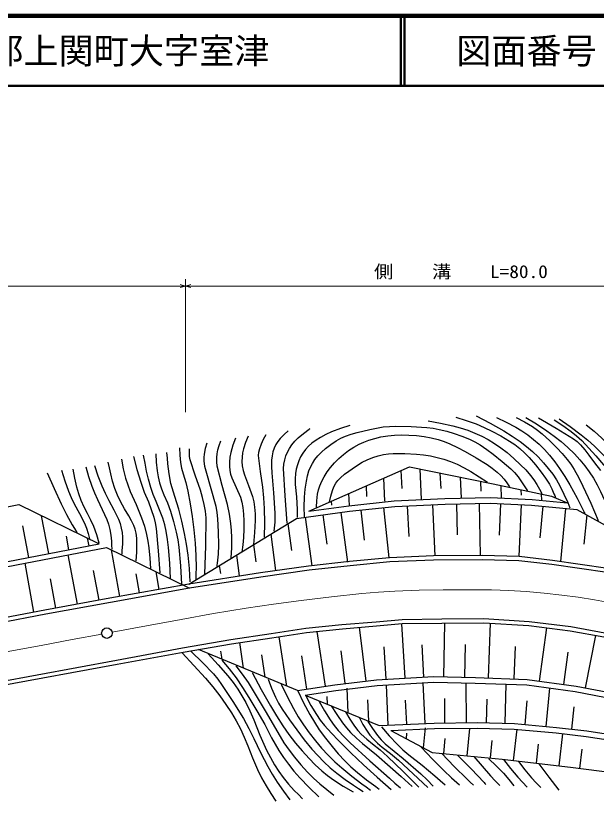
# Model space of a CAD drawing. Units: millimetres, scale not verified. Extents: x 40000 to 680000, y 20000 to 380000.
# Drawn here: x 453933 to 536550, y 268179 to 380000 of the extents above; entities that cross this region are included whole.
import ezdxf
from ezdxf.enums import TextEntityAlignment as Align

# ---------------------------------------------------------------- set-up
doc = ezdxf.new("R2010")
doc.units = ezdxf.units.MM
doc.header["$LTSCALE"] = 1000
doc.linetypes.add('CHAIN', pattern=[18.5, 12, -1.5, 3.5, -1.5])
for name, color, linetype, lineweight in [('M-BGD', 7, 'Continuous', 25), ('M-BMK', 2, 'CHAIN', 13), ('M-BMK-SRVR', 3, 'Continuous', 25), ('M-STR-HTXT', 7, 'Continuous', 13), ('M-TTL', 2, 'Continuous', 140), ('M-TTL-LINE', 7, 'Continuous', 50)]:
    doc.layers.add(name, color=color, linetype=linetype, lineweight=lineweight)
doc.layers.add('M-TTL-TXT', color=7, linetype='Continuous')
doc.styles.add('ＭＳ ゴシック', font='')
doc.styles.get('ＭＳ ゴシック').set_extended_font_data('MS Gothic')

msp = doc.modelspace()

# ---------------------------------------------------------------- linework, layer by layer
at = {"layer": 'M-BGD'}
for p, q in [((495647, 309487), (509986, 315794)), ((509986, 315794), (521893, 313364)), ((511427, 315495), (511623, 311117)), ((508746, 315249), (508860, 312698)), ((514308, 314896), (514406, 312705)), ((517189, 314297), (517322, 311337)), ((506265, 314157), (506412, 310876)), ((520071, 313698), (520133, 312316)), ((521893, 313364), (530155, 311602)), ((522952, 313099), (523029, 311376)), ((503784, 313066), (503850, 311579)), ((525833, 312501), (525867, 311739)), ((498822, 310884), (498847, 310325)), ((501303, 311975), (501378, 310298)), ((501337, 310253), (507807, 310946)), ((507807, 310946), (515011, 311269)), ((515011, 311269), (521482, 311408)), ((521482, 311408), (527412, 311130)), ((527412, 311130), (532404, 310655)), ((528715, 311902), (528754, 311034)), ((530155, 311602), (532404, 310655)), ((438101, 307240), (454360, 310403)), ((454360, 310403), (465790, 304811)), ((495647, 309487), (501337, 310253)), ((501433, 309459), (507868, 310148)), ((506259, 309976), (507025, 302828)), ((507868, 310148), (515038, 310470)), ((509660, 310229), (509856, 305873)), ((513245, 310389), (513571, 303125)), ((515038, 310470), (521472, 310608)), ((516646, 310504), (516741, 306088)), ((519864, 310573), (520022, 303163)), ((521472, 310608), (527355, 310332)), ((522943, 310539), (522734, 306072)), ((525884, 310401), (525538, 303003)), ((527355, 310332), (533800, 309719)), ((528967, 310179), (528540, 305693)), ((532189, 309872), (531469, 302303)), ((458666, 303430), (457624, 308806)), ((493887, 308443), (501433, 309459)), ((497660, 308951), (498224, 304761)), ((500175, 309289), (501126, 302226)), ((503042, 309631), (503500, 305352)), ((533800, 309719), (539389, 306621)), ((535198, 308944), (534802, 304783)), ((478573, 299108), (493887, 308443)), ((492666, 307699), (493178, 303895)), ((495145, 308612), (496073, 301710)), ((455817, 302877), (454941, 307392)), ((461515, 303982), (461140, 305918)), ((464365, 304534), (464156, 305610)), ((490224, 306210), (490923, 301015)), ((424782, 296148), (466833, 304300)), ((425898, 297077), (465790, 304811)), ((466833, 304300), (478672, 298516)), ((487781, 304721), (488111, 302274)), ((462711, 296232), (461418, 303250)), ((468733, 297336), (467541, 303954)), ((485339, 303232), (485740, 300249)), ((513390, 303124), (507130, 302839)), ((520295, 303164), (513390, 303124)), ((525593, 303001), (520295, 303164)), ((456534, 295095), (455257, 302056)), ((501443, 302311), (495599, 301662)), ((507130, 302839), (501443, 302311)), ((507172, 302240), (501504, 301714)), ((513406, 302524), (507172, 302240)), ((520288, 302564), (513406, 302524)), ((525550, 302402), (520288, 302564)), ((530229, 301876), (525550, 302402)), ((530306, 302471), (525593, 303001)), ((538197, 301332), (530306, 302471)), ((465789, 296799), (465010, 301027)), ((474356, 298348), (473906, 300844)), ((482897, 301744), (483051, 300600)), ((495599, 301662), (488745, 300688)), ((495675, 301066), (488833, 300095)), ((501504, 301714), (495675, 301066)), ((538083, 300743), (530229, 301876)), ((459633, 295665), (458861, 299859)), ((471545, 297842), (471052, 300576)), ((488745, 300688), (478573, 299108)), ((488833, 300095), (478672, 298516)), ((478573, 299108), (467328, 297082)), ((478672, 298516), (467435, 296492)), ((467328, 297082), (458094, 295381)), ((467435, 296492), (458205, 294792)), ((458094, 295381), (449231, 293682)), ((458205, 294792), (449340, 293092)), ((508905, 294063), (514568, 294144)), ((514568, 294144), (520559, 294185)), ((520559, 294185), (526996, 293780)), ((495222, 292808), (500363, 293334)), ((500363, 293334), (505221, 293739)), ((500419, 292737), (505272, 293141)), ((505221, 293739), (508905, 294063)), ((505272, 293141), (508936, 293463)), ((509331, 285698), (508902, 293461)), ((508936, 293463), (514574, 293544)), ((514574, 293544), (520542, 293584)), ((514876, 285894), (515019, 293547)), ((520542, 293584), (526940, 293182)), ((521200, 285740), (521495, 293524)), ((526940, 293182), (532855, 292458)), ((526996, 293780), (532946, 293051)), ((532946, 293051), (537764, 292160)), ((484535, 291189), (490283, 292039)), ((490283, 292039), (495222, 292808)), ((490373, 291446), (495299, 292213)), ((495299, 292213), (500419, 292737)), ((498030, 284544), (496826, 292369)), ((503799, 285293), (502860, 292945)), ((528465, 285293), (529504, 292868)), ((532855, 292458), (537637, 291574)), ((477653, 290015), (484535, 291189)), ((484629, 290596), (490373, 291446)), ((486368, 287118), (485808, 290758)), ((492510, 284569), (491429, 291597)), ((535020, 284319), (536463, 291791)), ((468266, 288274), (477653, 290015)), ((477758, 289424), (484629, 290596)), ((494046, 283931), (479922, 289793)), ((506630, 285549), (506375, 290158)), ((512032, 285847), (511778, 290440)), ((517864, 285838), (517950, 290476)), ((524887, 285601), (525061, 290216)), ((468375, 287684), (477758, 289424)), ((483297, 288392), (483118, 289560)), ((489439, 285843), (488947, 289044)), ((495374, 284136), (494645, 288875)), ((500838, 284930), (500268, 289582)), ((531936, 284817), (532563, 289388)), ((443167, 283659), (468266, 288274)), ((443277, 283069), (468375, 287684)), ((499358, 284748), (505279, 285475)), ((505279, 285475), (513382, 285922)), ((513382, 285922), (519357, 285810)), ((519357, 285810), (526730, 285531)), ((526730, 285531), (533672, 284579)), ((494046, 283931), (499358, 284748)), ((499468, 283956), (505350, 284677)), ((501241, 280781), (501085, 284281)), ((505350, 284677), (513397, 285121)), ((506957, 279026), (506702, 284752)), ((512181, 279259), (511922, 285040)), ((513397, 285121), (519335, 285010)), ((518084, 279359), (518033, 285035)), ((519335, 285010), (526660, 284733)), ((523602, 279289), (523719, 284844)), ((526660, 284733), (533541, 283789)), ((529412, 278842), (529921, 284286)), ((533672, 284579), (541760, 283017)), ((495139, 283290), (499468, 283956)), ((495139, 283290), (505652, 278968)), ((498301, 281990), (498251, 283111)), ((533541, 283789), (541588, 282236)), ((504182, 279572), (504046, 282604)), ((509569, 279142), (509415, 282595)), ((515019, 279331), (514988, 282788)), ((520945, 279345), (521016, 282705)), ((526424, 279122), (526736, 282465)), ((533054, 278452), (533426, 281639)), ((505652, 278968), (513486, 279317)), ((507292, 278240), (513508, 278517)), ((511959, 275775), (512228, 278624)), ((513486, 279317), (519617, 279373)), ((513508, 278517), (519612, 278573)), ((518169, 274661), (518538, 278563)), ((519612, 278573), (524884, 278462)), ((519617, 279373), (524930, 279261)), ((524884, 278462), (530822, 277907)), ((524930, 279261), (530906, 278703)), ((530906, 278703), (535202, 278200)), ((507292, 278240), (513175, 275132)), ((509527, 277060), (509604, 277878)), ((524783, 273995), (525314, 278422)), ((530822, 277907), (535095, 277408)), ((531257, 273218), (531806, 277792)), ((535095, 277408), (540922, 276520)), ((535202, 278200), (541071, 277306)), ((514840, 274975), (515041, 277110)), ((521499, 274346), (521736, 276853)), ((528020, 273606), (528345, 276313)), ((513175, 275132), (523164, 274189)), ((534189, 272857), (534538, 275610)), ((523164, 274189), (532876, 273023)), ((532876, 273023), (540756, 272025))]:
    msp.add_line(p, q, dxfattribs=at)
for points in [[(512607, 322324), (514369, 322006), (516118, 321630), (517198, 321339), (518263, 320989), (519262, 320598), (520248, 320148), (521178, 319656), (522077, 319114), (522991, 318487), (523868, 317810), (524841, 316978), (525784, 316092), (526506, 315353), (527181, 314575), (527665, 313930), (528099, 313250), (528458, 312616), (528802, 311972)], [(516560, 322861), (518020, 322404), (519457, 321890), (520591, 321402), (521702, 320858), (522974, 320180), (524216, 319449), (524961, 318949), (525669, 318401), (526353, 317776), (527004, 317099), (527877, 316076), (528708, 315010), (529315, 314187), (529873, 313326), (530226, 312658), (530526, 311962), (530636, 311683), (530747, 311393)], [(519469, 323069), (521448, 322008), (523408, 320889), (524569, 320161), (525697, 319384), (526601, 318692), (527466, 317954), (528269, 317189), (529036, 316375), (529716, 315572), (530355, 314724), (530884, 313924), (531367, 313085), (531947, 311912), (532480, 310701), (532640, 310322), (532802, 309933)], [(522341, 322826), (523748, 322149), (525124, 321421), (525977, 320902), (526807, 320326), (527618, 319687), (528400, 318995), (529171, 318231), (529897, 317426), (530639, 316508), (531332, 315553), (532088, 314400), (532799, 313206), (533811, 311334), (534770, 309434), (534846, 309282), (534922, 309130)], [(525155, 322795), (526317, 322182), (527453, 321514), (528173, 321018), (528865, 320466), (529922, 319505), (530950, 318490), (531711, 317693), (532430, 316852), (532949, 316147), (533426, 315397), (534068, 314229), (534658, 313031), (535773, 310592), (536841, 308129)], [(526528, 322795), (528031, 321887), (529510, 320923), (530541, 320171), (531537, 319370), (532504, 318516), (533431, 317616), (534189, 316804), (534900, 315952), (535549, 315076), (536148, 314165), (536685, 313239), (537174, 312277), (538037, 310341), (538956, 308427), (539694, 307171), (540488, 305933)], [(528332, 322756), (530823, 321304), (533309, 319786), (533826, 319370), (534310, 318904), (534908, 318212), (535472, 317468), (536277, 316358), (537131, 315282)], [(530567, 322481), (531799, 321675), (532993, 320821), (533757, 320197), (534488, 319520), (535508, 318463), (536492, 317357), (538369, 315134), (540206, 312866), (541564, 310791), (542964, 308761), (543508, 308142), (544105, 307556), (547846, 304245), (551601, 300949), (552438, 300137), (553239, 299276), (553965, 298439), (554683, 297580)], [(531259, 322613), (532844, 321513), (534399, 320360), (535371, 319563), (536307, 318718), (537238, 317794), (538134, 316821), (539174, 315575), (540175, 314285), (541446, 312610), (542761, 310977), (543612, 310027), (544508, 309116), (545852, 307873), (547246, 306667), (549373, 304859), (551457, 303010), (552996, 301527), (554502, 299992), (555380, 299073), (556261, 298142)], [(492541, 307750), (492262, 311650), (492042, 315572), (492093, 316179), (492206, 316789), (492370, 317348), (492595, 317896), (492871, 318408), (493204, 318897), (493641, 319421), (494124, 319904), (494895, 320554), (495704, 321155), (495760, 321196), (495825, 321243)], [(501500, 321672), (500169, 321241), (498850, 320751), (498056, 320395), (497284, 319984), (496674, 319595), (496090, 319151), (495615, 318718), (495182, 318241), (494807, 317740), (494476, 317196), (494215, 316652), (494010, 316087), (493854, 315464), (493758, 314829), (493710, 314068), (493722, 313295), (493884, 311505), (493987, 309708), (493981, 309140), (493969, 308571)], [(495007, 308678), (494989, 310077), (495031, 311482), (495135, 312614), (495299, 313751), (495443, 314486), (495645, 315205), (495867, 315750), (496148, 316280), (496507, 316824), (496914, 317331), (497447, 317883), (498031, 318399), (498763, 318964), (499537, 319485), (500187, 319856), (500861, 320172), (501671, 320451), (502500, 320674), (504347, 321098), (506204, 321463), (507105, 321548), (508022, 321574), (510228, 321506), (512423, 321378), (513323, 321279), (514215, 321121), (515280, 320859), (516333, 320537), (517429, 320148), (518503, 319704), (519276, 319329), (520027, 318897), (520968, 318262), (521886, 317570), (523150, 316560), (524380, 315501), (524920, 314957), (525420, 314367), (526012, 313531), (526564, 312648), (526653, 312501), (526741, 312355)], [(535122, 321776), (536245, 320840), (537326, 319862), (538108, 319053), (538853, 318193), (540443, 316223), (542082, 314288), (543311, 312934), (544590, 311614), (545787, 310466), (547025, 309362), (549173, 307555), (551279, 305704), (554300, 302743), (557368, 299820), (557602, 299601), (557843, 299376)], [(485188, 319887), (484839, 318868), (484545, 317822), (484418, 317151), (484348, 316465), (484344, 315867), (484399, 315266), (484507, 314738), (484674, 314229), (485324, 312866), (485926, 311466), (486121, 310750), (486260, 310010), (486366, 309061), (486413, 308101), (486402, 306922), (486331, 305736), (486233, 304695), (486116, 303645)], [(487008, 320172), (486646, 319264), (486343, 318342), (486212, 317760), (486140, 317165), (486130, 316553), (486180, 315929), (486294, 315282), (486467, 314651), (487072, 313118), (487621, 311560), (487799, 310801), (487919, 310023), (487989, 309098), (488000, 308157), (487924, 306449), (487793, 304752)], [(489346, 305786), (489374, 307835), (489342, 309876), (489250, 311374), (489097, 312880), (488764, 315137), (488493, 317396), (488551, 317889), (488671, 318385), (488912, 319051), (489215, 319710), (489382, 320043), (489559, 320384)], [(492719, 320922), (492115, 320396), (491556, 319829), (491233, 319411), (490957, 318955), (490723, 318452), (490545, 317927), (490416, 317339), (490346, 316743), (490324, 315830), (490361, 314917), (490624, 312071), (490828, 309210), (490785, 307914), (490685, 306608)], [(496725, 310033), (496770, 310966), (496875, 311887), (497006, 312490), (497200, 313089), (497477, 313736), (497815, 314369), (498255, 315057), (498741, 315705), (499310, 316361), (499924, 316976), (500592, 317555), (501306, 318094), (502025, 318567), (502784, 318993), (503471, 319316), (504193, 319587), (505036, 319841), (505906, 320039), (506869, 320193), (507843, 320288), (508863, 320329), (509896, 320310), (510971, 320232), (512045, 320093), (513046, 319904), (514042, 319655), (514887, 319384), (515722, 319053), (516809, 318552), (517880, 317991), (519464, 317073), (521024, 316100), (521756, 315587), (522455, 315023), (522965, 314537), (523432, 314009), (523834, 313488), (524222, 312952)], [(481118, 319173), (480895, 318385), (480733, 317594), (480690, 317093), (480707, 316579), (480809, 315887), (480972, 315198), (481716, 312707), (482403, 310195), (482555, 309302), (482650, 308391), (482742, 306516), (482774, 304631), (482720, 303356), (482605, 302071), (482576, 301792), (482546, 301504)], [(484581, 302824), (484670, 304261), (484700, 305706), (484653, 306720), (484545, 307731), (484334, 309072), (484063, 310404), (483312, 313126), (482617, 315872), (482543, 316490), (482530, 317106), (482585, 317656), (482699, 318200), (482891, 318844), (483117, 319494)], [(473874, 317659), (473932, 316431), (474050, 315198), (474199, 314342), (474408, 313488), (474680, 312642), (475008, 311817), (475511, 310667), (475963, 309484), (476398, 307996), (476775, 306493), (476995, 305418), (477156, 304334), (477366, 301717), (477520, 299097)], [(478776, 299396), (478652, 301313), (478468, 303233), (478241, 304772), (477953, 306313), (477585, 308054), (477160, 309778), (476555, 311578), (476005, 313401), (475775, 314800), (475602, 316220), (475514, 317024), (475428, 317839)], [(477251, 318496), (477290, 317453), (477389, 316420), (477548, 315611), (477768, 314803), (478132, 313576), (478438, 312332), (478778, 310534), (479060, 308715), (479284, 306828), (479450, 304927), (479549, 303163), (479589, 301389), (479588, 300562), (479583, 299725)], [(480853, 300531), (480968, 304532), (481022, 308533), (480920, 309465), (480757, 310401), (480513, 311425), (480209, 312445), (479448, 314610), (478744, 316798), (478668, 317278), (478652, 317775), (478661, 318066), (478677, 318367)], [(498577, 310784), (498757, 311606), (498998, 312421), (499217, 312939), (499494, 313440), (499791, 313856), (500132, 314232), (500719, 314726), (501356, 315182), (502278, 315832), (503228, 316428), (503962, 316791), (504732, 317103), (505504, 317355), (506290, 317549), (506960, 317657), (507646, 317707), (509317, 317675), (510986, 317584), (511961, 317495), (512939, 317345), (513916, 317132), (514879, 316860), (515823, 316530), (516745, 316143), (517733, 315660), (518700, 315119), (519888, 314380), (521065, 313604)], [(471064, 302385), (471153, 303626), (471182, 304877), (471147, 305612), (471051, 306339), (470922, 306891), (470734, 307432), (470405, 308122), (470015, 308799), (469403, 309809), (468842, 310853), (468419, 311770), (468050, 312718), (467723, 313742), (467453, 314784), (467265, 315622), (467089, 316464)], [(468972, 316882), (469239, 315519), (469566, 314173), (469870, 313214), (470234, 312264), (471073, 310408), (471856, 308528), (472238, 307348), (472565, 306144), (472755, 305216), (472888, 304267), (473014, 302794), (473097, 301309)], [(470685, 317252), (471172, 315430), (471719, 313614), (472234, 312194), (472811, 310782), (473228, 309720), (473585, 308644), (473789, 307826), (473934, 306993), (474205, 303837), (474454, 300690)], [(475936, 299904), (475841, 302097), (475685, 304289), (475552, 305453), (475359, 306607), (475141, 307552), (474861, 308492), (474415, 309681), (473911, 310856), (473505, 311843), (473152, 312864), (472828, 314009), (472560, 315179), (472341, 316307), (472140, 317450)], [(465801, 304937), (465454, 306118), (465051, 307276), (464633, 308213), (464160, 309128), (463682, 310051), (463260, 310996), (462931, 311924), (462654, 312883), (462353, 314154), (462085, 315447)], [(463932, 315807), (464314, 314404), (464752, 313025), (465131, 312063), (465570, 311115), (466254, 309726), (466884, 308309), (467133, 307604), (467326, 306875), (467466, 306041), (467548, 305185), (467582, 304623), (467608, 304060)], [(465157, 315956), (465639, 314499), (466179, 313058), (466650, 312016), (467179, 310991), (467888, 309671), (468548, 308316), (468783, 307702), (468960, 307074), (469068, 306433), (469118, 305771), (469110, 304808), (469041, 303834), (469012, 303529), (468983, 303223)], [(458432, 314910), (459388, 312700), (460399, 310515), (461161, 309019), (461979, 307545), (462294, 307002), (462616, 306451)], [(460434, 315299), (460903, 313793), (461430, 312304), (461809, 311405), (462243, 310531), (463013, 309156), (463729, 307752), (464012, 307042), (464239, 306309), (464341, 305922), (464440, 305524)], [(477622, 289307), (479303, 287530), (480939, 285713), (481982, 284463), (482985, 283167), (483833, 281979), (484636, 280748), (485293, 279638), (485901, 278490), (486453, 277304), (486954, 276085), (487620, 274382), (488344, 272693), (488923, 271530), (489561, 270386), (490238, 269279), (490946, 268179)], [(478923, 289477), (480515, 287916), (482064, 286313), (482675, 285576), (483239, 284803), (484824, 282401), (486362, 279962), (487126, 278558), (487837, 277125), (488785, 275121), (489788, 273145), (490432, 272020), (491128, 270924), (492027, 269638), (492959, 268373)], [(481334, 289146), (482736, 287625), (484103, 286055), (484855, 285106), (485558, 284122), (486132, 283210), (486659, 282258), (487256, 281036), (487803, 279776), (488687, 277609), (489625, 275468), (490170, 274397), (490768, 273355), (491360, 272439), (492007, 271550), (492769, 270625), (493577, 269738), (494153, 269139), (494743, 268538)], [(483283, 288288), (484317, 287027), (485303, 285731), (486221, 284363), (487090, 282960), (488254, 281038), (489366, 279088), (490351, 277225), (491388, 275393), (492030, 274406), (492729, 273444), (493512, 272470), (494347, 271528), (495680, 270162), (497054, 268836)], [(485264, 287462), (486170, 286289), (487031, 285075), (489570, 280796), (492098, 276494), (492832, 275448), (493615, 274436), (494515, 273364), (495460, 272334), (496317, 271486), (497216, 270680), (498200, 269864), (499201, 269067)], [(487602, 286493), (488858, 284111), (490170, 281752), (491030, 280322), (491941, 278925), (492820, 277686), (493754, 276475), (494698, 275348), (495688, 274259), (496562, 273376), (497476, 272537), (498293, 271866), (499156, 271237), (500524, 270351), (501935, 269506)], [(489845, 285547), (490337, 284266), (490883, 283013), (491344, 282132), (491858, 281278), (492875, 279791), (493949, 278327), (494998, 276939), (496092, 275592), (496909, 274678), (497772, 273803), (498686, 272963), (499647, 272163), (500805, 271292), (501998, 270471), (502690, 270015), (503386, 269562)], [(491695, 284853), (492544, 283109), (493451, 281385), (494140, 280216), (494886, 279070), (495705, 277923), (496580, 276803), (497469, 275759), (498409, 274749), (499357, 273818), (500352, 272925), (501755, 271772), (503198, 270663), (503799, 270214), (504410, 269760)], [(494073, 283895), (494897, 282204), (495778, 280534), (496430, 279437), (497138, 278363), (498012, 277157), (498942, 275975), (499829, 274940), (500760, 273945), (501641, 273088), (502569, 272269), (503858, 271246), (505194, 270264), (505429, 270095), (505665, 269925)], [(495195, 283169), (495931, 281836), (496716, 280539), (497277, 279730), (497894, 278947), (498856, 277862), (499864, 276816), (501628, 275061), (503430, 273353), (505391, 271591), (507382, 269859)], [(497104, 282406), (497864, 281070), (498678, 279763), (499231, 278983), (499838, 278233), (500654, 277344), (501518, 276493), (504304, 273945), (507120, 271452), (507894, 270774), (508676, 270090)], [(498828, 281749), (499607, 280518), (500431, 279327), (500985, 278626), (501592, 277957), (502410, 277170), (503281, 276416), (505280, 274779), (507241, 273096), (508805, 271698), (510354, 270289)], [(500843, 280923), (501470, 279873), (502148, 278856), (502608, 278269), (503111, 277723), (503886, 277023), (504715, 276356), (505792, 275485), (506825, 274572), (509069, 272400), (511279, 270190)], [(502791, 280130), (503339, 279113), (503933, 278137), (504341, 277575), (504796, 277054), (505423, 276459), (506104, 275898), (507276, 274977), (508401, 274015), (510478, 272093), (512567, 270157)], [(504046, 279536), (504714, 278519), (505432, 277534), (505943, 276938), (506506, 276375), (509061, 274261), (511569, 272107), (512471, 271229), (513360, 270322)], [(505969, 278796), (507088, 277511), (508249, 276270), (509041, 275511), (509874, 274797), (511752, 273318), (513591, 271794), (514321, 271157), (515046, 270515)], [(511649, 275870), (513237, 274196), (514873, 272559), (515963, 271533), (517065, 270520)], [(514555, 274978), (516346, 273125), (518178, 271315), (518625, 270888), (519079, 270454)], [(516834, 274681), (518728, 272787), (520583, 270847), (520706, 270717), (520830, 270586)], [(519145, 274549), (520288, 273158), (521481, 271800), (522141, 271106), (522811, 270421)], [(521257, 274231), (522318, 273225), (523334, 272179), (524089, 271288), (524814, 270356)], [(523340, 274120), (524337, 272845), (525380, 271611), (526035, 270899), (526708, 270190)], [(525486, 273855), (526385, 272669), (527329, 271522), (527979, 270818), (528657, 270124)], [(528393, 273492), (529800, 271614), (531233, 269760)]]:
    msp.add_lwpolyline(points, dxfattribs=at)
at = {"layer": 'M-BMK'}
for points in [[(467645, 292255), (472549, 293163), (477465, 294066), (482089, 294896), (486733, 295668), (490639, 296237), (494563, 296748), (498871, 297277), (503195, 297748), (505546, 297948), (507900, 298089), (511326, 298215), (514765, 298281), (518193, 298298), (521631, 298256), (524098, 298168), (526563, 298021), (529114, 297811), (531670, 297539), (533980, 297232), (536290, 296864), (538363, 296475)], [(369414, 275196), (374359, 275861), (379314, 276530), (384257, 277204), (389206, 277894), (394051, 278608), (398887, 279380), (403803, 280232), (408722, 281128), (413628, 282039), (418541, 282950), (423445, 283860), (428356, 284781), (433257, 285715), (438165, 286659), (443063, 287606), (447972, 288552), (452872, 289487), (457786, 290413), (461973, 291197), (466171, 291979)]]:
    msp.add_lwpolyline(points, dxfattribs=at)
at = {"layer": 'M-BMK-SRVR'}
msp.add_circle((466908, 292117), 746, dxfattribs=at)
at = {"layer": 'M-STR-HTXT'}
for p, q in [((478085, 342507), (478085, 323582)), ((378476, 341507), (478085, 341507)), ((478085, 341507), (556785, 341507))]:
    msp.add_line(p, q, dxfattribs=at)
for points in [[(477335, 341723), (478085, 341507), (477335, 341293)], [(478835, 341291), (478085, 341507), (478835, 341721)]]:
    msp.add_lwpolyline(points, dxfattribs=at)
at = {"layer": 'M-TTL'}
msp.add_line((680000, 380000), (40000, 380000), dxfattribs=at)
at = {"layer": 'M-TTL-LINE'}
for p, q in [((508747, 380000), (508747, 370000)), ((509247, 380000), (509247, 370000)), ((40000, 370000), (680000, 370000))]:
    msp.add_line(p, q, dxfattribs=at)

# ---------------------------------------------------------------- texts
at = {"layer": 'M-STR-HTXT', "style": 'ＭＳ ゴシック', "width": 1.1}
msp.add_text('側\u3000\u3000溝\u3000\u3000L=80.0', height=1833, dxfattribs=at).set_placement((504925, 342107), align=Align.BOTTOM_LEFT)
at = {"layer": 'M-TTL-TXT', "style": 'ＭＳ ゴシック'}
msp.add_text('柳井市\u3000阿月\u3000熊毛郡上関町大字室津', height=3666, dxfattribs=at).set_placement((405024, 375000), align=Align.MIDDLE_LEFT)
msp.add_text('図面番号', height=3666, dxfattribs=at).set_placement((526622, 375000), align=Align.MIDDLE_CENTER)

doc.saveas('drawing.dxf')
